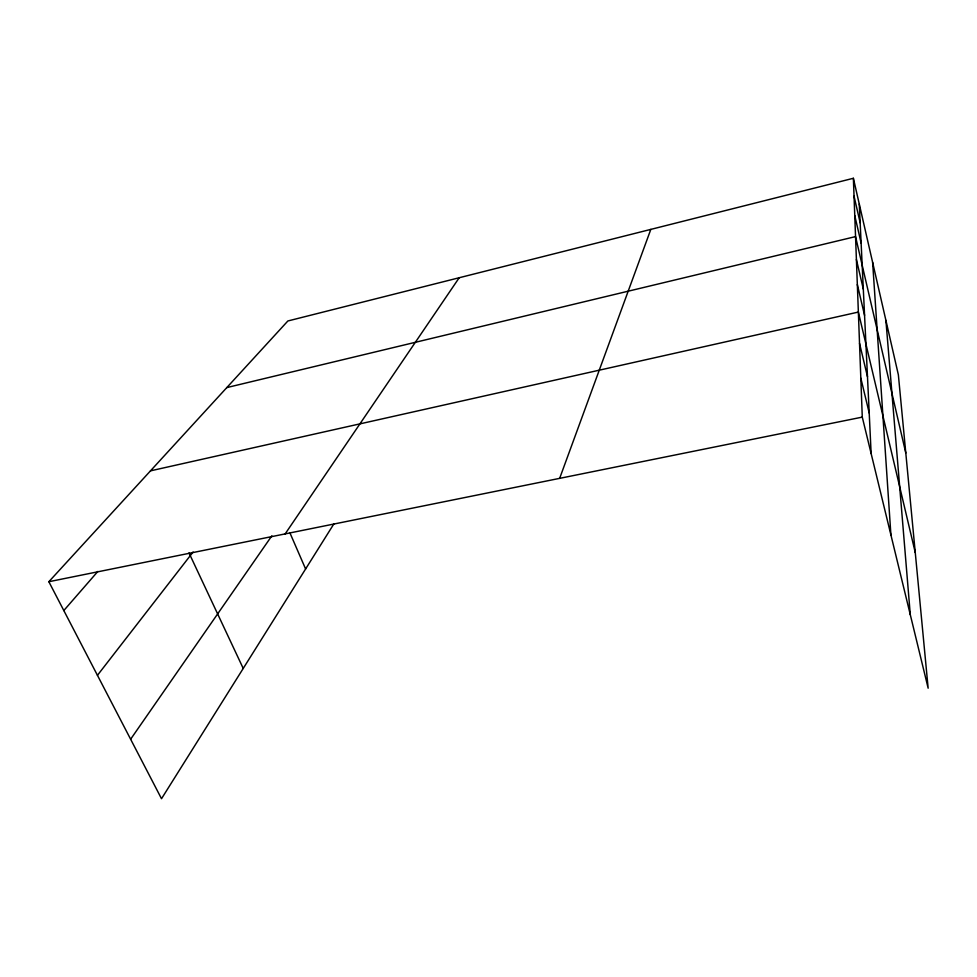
<?xml version="1.0" encoding="UTF-8"?>
<svg xmlns="http://www.w3.org/2000/svg" width="977" height="977" viewBox="0 0 977 977"><rect width="100%" height="100%" fill="white"/><g stroke="black" fill="none" stroke-linecap="round" stroke-linejoin="round"><path stroke-width="1.47" d="M559.65 478.364L650.816 229.387M333.987 523.721L161.51 798.722L48.85 581.718L287.885 320.969L853.373 178.278L898.364 374.802L928.15 688.199L862.276 417.118L853.373 178.278M285.15 533.906L459.214 277.737M130.625 739.235L271.85 535.811M97.444 675.315L193.08 552.017M63.81 610.552L97.847 571.435M226.835 387.576L855.547 236.605L905.801 453.035M150.482 470.853L858.368 312.066L915.266 552.591M48.85 581.718L862.276 417.118M188.988 552.897L243.224 668.427M289.827 532.636L305.606 568.968M860.835 378.172L869.212 413.015M859.528 343.367L867.491 376.731M857.342 284.563L864.572 315.327M856.402 259.516L863.326 289.131M854.765 215.575L861.14 243.139M854.045 196.194L860.175 222.829M885.895 320.346L910.283 614.655M872.62 262.312L890.914 534.981M859.271 204.046L871.142 453.572"/></g></svg>
